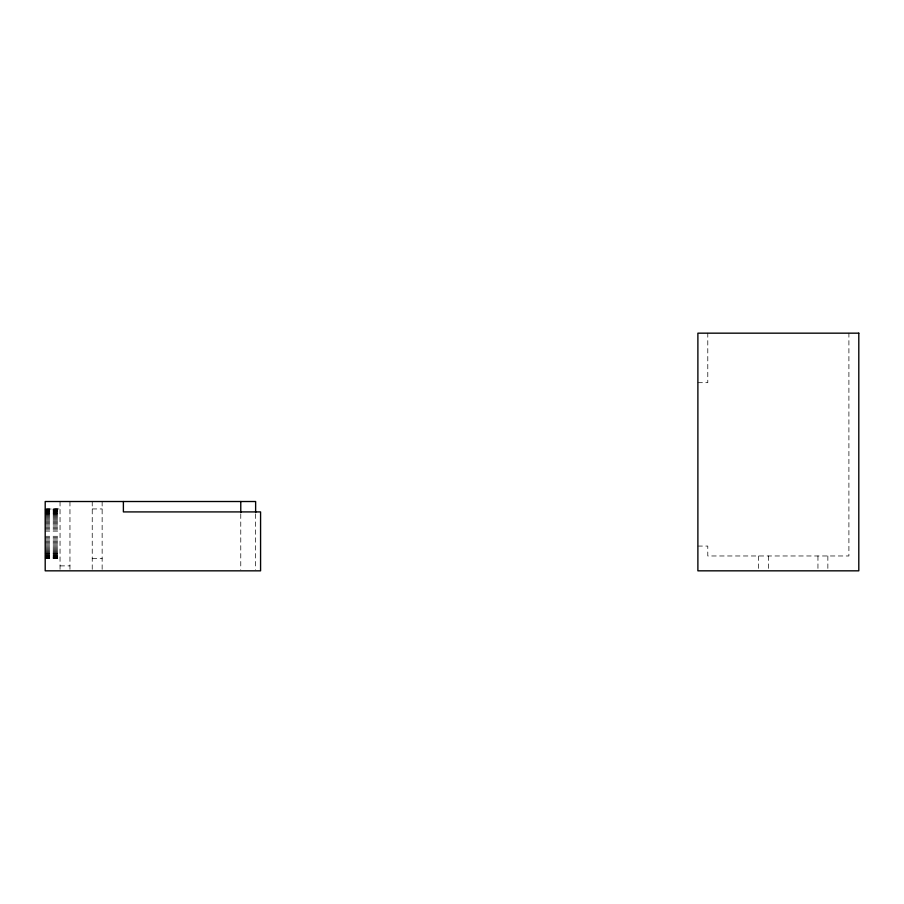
<?xml version="1.0" encoding="UTF-8"?>
<svg xmlns="http://www.w3.org/2000/svg" width="904" height="904" viewBox="0 0 904 904"><rect width="100%" height="100%" fill="white"/><g stroke="black" fill="none" stroke-linecap="round" stroke-linejoin="round"><path stroke-width="0.68" stroke-dasharray="4.52 3.39" d="M697.888 382.686L707.787 382.686L707.787 333.169M45.2 508.941L60.048 508.941L45.2 509.076M92.231 508.941L102.141 508.941M45.2 509.246L60.048 509.246M45.2 509.483L60.048 509.483M45.2 509.777L60.048 509.777M45.2 510.15L60.048 510.15M45.2 510.579L60.048 510.579M45.2 511.076L60.048 511.076M45.2 511.641L60.048 511.641M45.2 512.252L60.048 512.252M45.2 512.93L60.048 512.93M45.2 513.664L60.048 513.664M45.2 513.89L60.048 513.89M45.2 514.455L60.048 514.455M45.2 515.303L60.048 515.303M45.2 516.184L60.048 516.184M45.2 517.133L60.048 517.133M45.2 518.116L60.048 518.116M45.2 519.145L60.048 519.145M45.2 520.207L60.048 520.207M45.2 521.314L60.048 521.314M45.2 522.456L60.048 522.456M45.2 523.631L60.048 523.631M45.2 524.817L60.048 524.817M45.2 526.049L60.048 526.049M45.2 527.292L60.048 527.292M45.2 528.546L60.048 528.546M45.2 529.823L60.048 529.823M45.2 531.111L60.048 531.111M45.2 536.287L60.048 536.287M45.2 537.564L60.048 537.564M45.2 538.841L60.048 538.841M45.2 540.106L60.048 540.106M45.2 541.349L60.048 541.349M45.2 542.569L60.048 542.569M45.2 543.767L60.048 543.767M45.2 544.931L60.048 544.931M45.2 546.072L60.048 546.072M697.888 546.072L707.787 546.072L707.787 555.971L848.901 555.971L848.901 333.169M45.2 547.18L60.048 547.18M45.2 548.242L60.048 548.242M45.2 549.27L60.048 549.27M45.2 550.265L60.048 550.265M45.2 551.203L60.048 551.203M45.2 552.095L60.048 552.095M45.2 552.932L60.048 552.932M45.2 553.497L60.048 553.497M45.2 553.723L60.048 553.723M45.2 554.457L60.048 554.457M45.2 555.135L60.048 555.135M45.2 555.757L60.048 555.757M45.2 556.31L60.048 556.31M45.2 556.807L60.048 556.807M45.2 557.237L60.048 557.237M45.2 557.61L60.048 557.61M45.2 557.904L60.048 557.904M45.2 558.141L60.048 558.141M45.2 558.446L60.048 558.412M92.231 558.446L102.141 558.446M60.048 565.881L69.958 565.881M827.861 555.971L827.861 569.475M817.95 555.971L817.95 569.475M768.445 555.971L768.445 569.475M758.535 555.971L758.535 569.475M255.629 513.992L255.629 569.441M240.769 513.992L240.769 569.441M102.141 501.517L102.141 569.441M92.231 501.517L92.231 569.441M69.958 501.517L69.958 569.588M60.048 501.517L60.048 569.588"/><path stroke-width="1.36" d="M255.629 512.602L255.629 501.517L45.2 501.517L45.2 570.831L260.578 570.831L260.578 511.913L123.385 511.913L123.385 501.517M240.769 501.517L240.769 512.602M858.8 333.169L697.888 333.169L697.888 570.831L858.8 570.831L858.8 333.169"/></g></svg>
